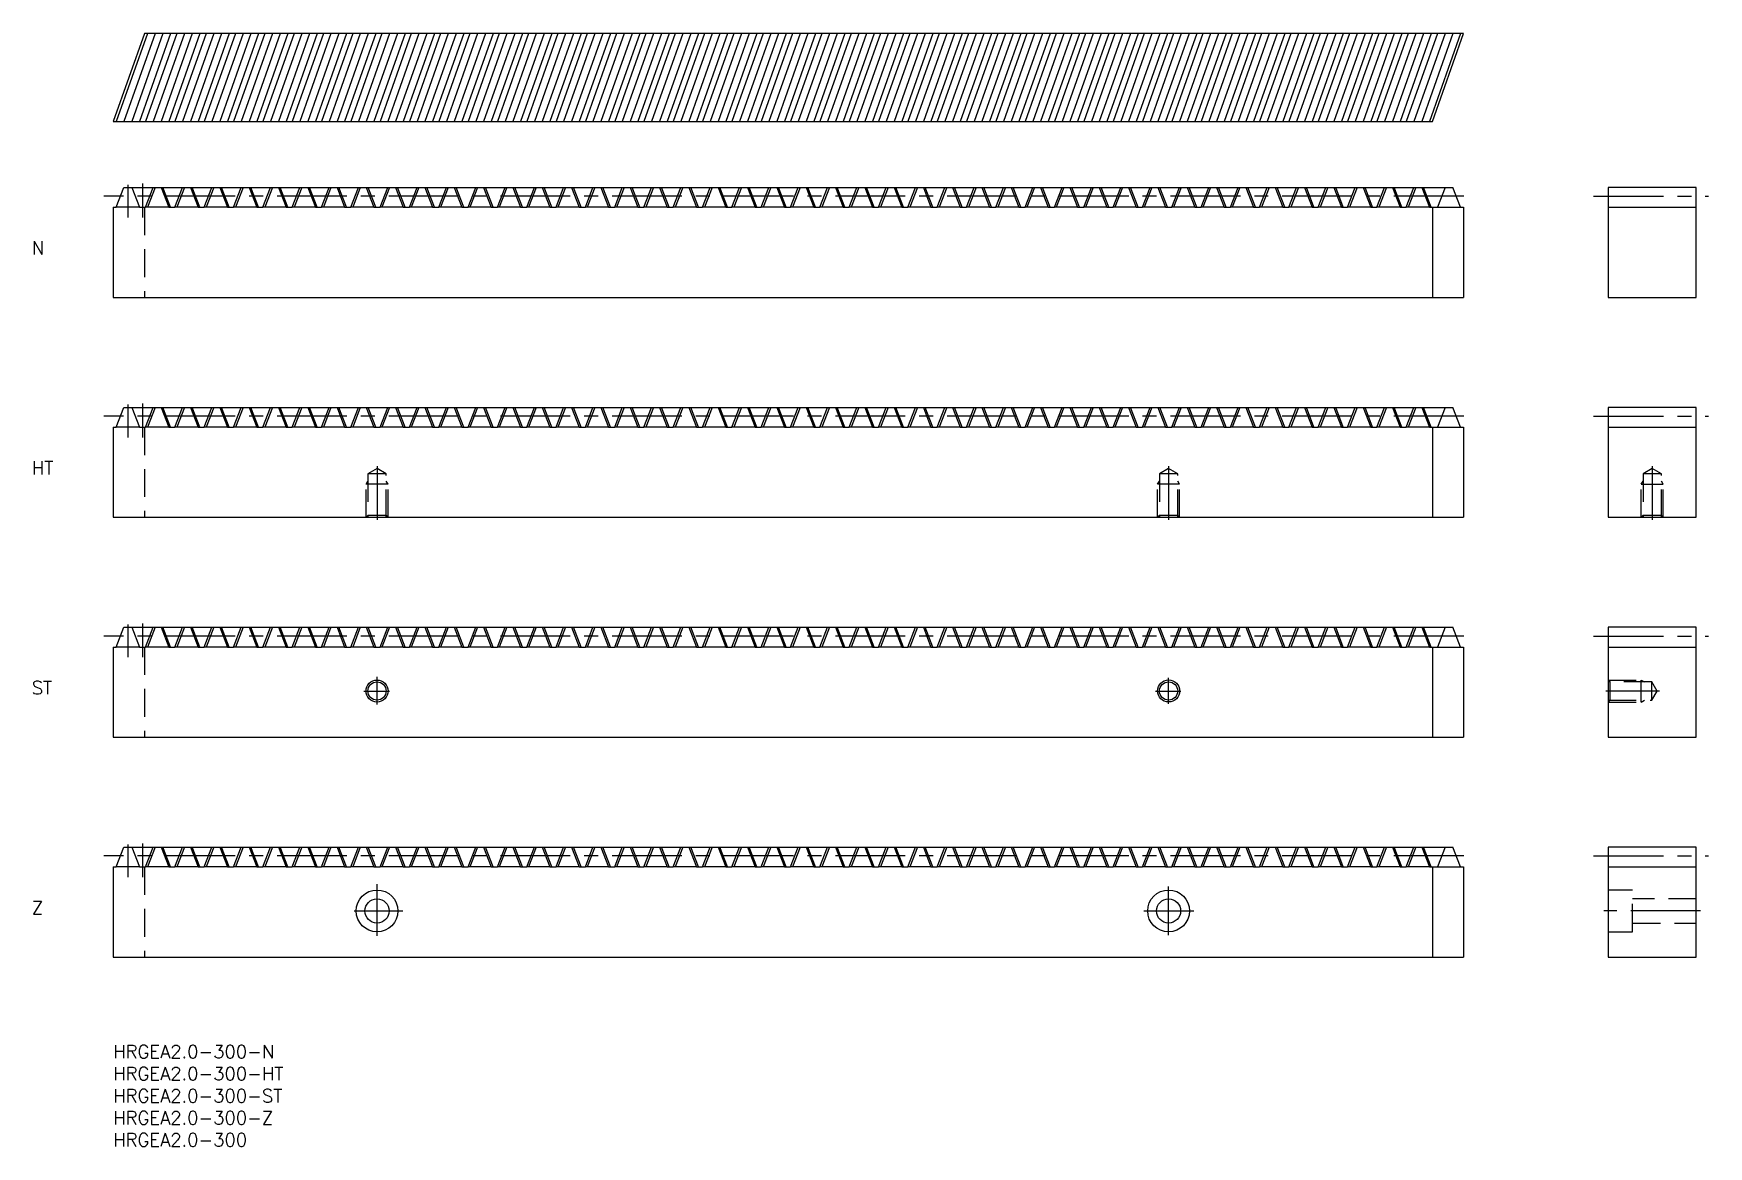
# Model space of a CAD drawing. Extents: x -18 to 363, y -23 to 230.
import ezdxf

# ---------------------------------------------------------------- set-up
doc = ezdxf.new("R2010")
doc.units = 0
doc.header["$LTSCALE"] = 0.5
doc.linetypes.add('CENTER', pattern=[50.8, 31.75, -6.35, 6.35, -6.35])
doc.linetypes.add('DASHED', pattern=[19.05, 12.7, -6.35])
for name, color, linetype in [('MSM_CENTER', 1, 'CENTER'), ('MSM_CONTINUOUS', 7, 'CONTINUOUS'), ('MSM_DASHED', 4, 'DASHED'), ('MSM_NARROW', 5, 'CONTINUOUS'), ('MSM_PART_NUMBER', 7, 'CONTINUOUS')]:
    doc.layers.add(name, color=color, linetype=linetype)
doc.styles.get("Standard").update_dxf_attribs({"font": 'txt.shx', "height": 3, "bigfont": 'bigfont.shx'})

msp = doc.modelspace()

# ---------------------------------------------------------------- linework, layer by layer
at = {"layer": 'MSM_CENTER'}
for p, q in [((3.33, 195.62), (3.33, 188.16)), ((6.67, 195.86), (6.67, 188.16)), ((307.13, 193), (-2.12, 193)), ((336.66, 193), (362.78, 193)), ((3.33, 145.62), (3.33, 138.16)), ((6.67, 145.86), (6.67, 138.16)), ((307.13, 143), (-2.12, 143)), ((336.66, 143), (362.78, 143)), ((60, 131.65), (60, 119.45)), ((240, 131.65), (240, 119.45)), ((350, 131.65), (350, 119.45)), ((3.33, 95.63), (3.33, 88.16)), ((6.67, 95.86), (6.67, 88.16)), ((307.13, 93), (-2.12, 93)), ((336.66, 93), (362.78, 93)), ((56.98, 80.5), (62.87, 80.5)), ((60, 77.43), (60, 83.7)), ((237.04, 80.5), (242.79, 80.5)), ((240, 77.55), (240, 83.5)), ((351.65, 80.5), (339.45, 80.5)), ((6.67, 45.86), (6.67, 38.16)), ((307.13, 43), (-2.12, 43)), ((3.33, 45.62), (3.33, 38.16)), ((336.66, 43), (362.78, 43)), ((60, 24.82), (60, 36.58)), ((240, 24.98), (240, 36.05)), ((54.81, 30.5), (65.85, 30.5)), ((234.34, 30.5), (245.76, 30.5)), ((361, 30.5), (339, 30.5))]:
    msp.add_line(p, q, dxfattribs=at)
at = {"layer": 'MSM_CONTINUOUS'}
for p, q in [((7.09, 230), (0, 210)), ((7.79, 230), (0.7, 210)), ((9.53, 230), (2.44, 210)), ((11.32, 230), (4.23, 210)), ((13.06, 230), (5.97, 210)), ((307.09, 230), (7.09, 230)), ((14.46, 230), (7.37, 210)), ((16.2, 230), (9.11, 210)), ((17.99, 230), (10.89, 210)), ((19.73, 230), (12.63, 210)), ((21.13, 230), (14.04, 210)), ((22.87, 230), (15.77, 210)), ((24.66, 230), (17.56, 210)), ((26.39, 230), (19.3, 210)), ((27.8, 230), (20.7, 210)), ((29.53, 230), (22.44, 210)), ((31.32, 230), (24.23, 210)), ((33.06, 230), (25.97, 210)), ((34.46, 230), (27.37, 210)), ((36.2, 230), (29.11, 210)), ((37.99, 230), (30.9, 210)), ((39.73, 230), (32.63, 210)), ((41.13, 230), (34.04, 210)), ((42.87, 230), (35.77, 210)), ((44.66, 230), (37.56, 210)), ((46.39, 230), (39.3, 210)), ((47.8, 230), (40.7, 210)), ((49.53, 230), (42.44, 210)), ((51.32, 230), (44.23, 210)), ((53.06, 230), (45.97, 210)), ((54.46, 230), (47.37, 210)), ((56.2, 230), (49.11, 210)), ((57.99, 230), (50.9, 210)), ((59.73, 230), (52.63, 210)), ((61.13, 230), (54.04, 210)), ((62.87, 230), (55.78, 210)), ((64.66, 230), (57.56, 210)), ((66.4, 230), (59.3, 210)), ((67.8, 230), (60.7, 210)), ((69.54, 230), (62.44, 210)), ((71.32, 230), (64.23, 210)), ((73.06, 230), (65.97, 210)), ((74.46, 230), (67.37, 210)), ((76.2, 230), (69.11, 210)), ((77.99, 230), (70.9, 210)), ((79.73, 230), (72.64, 210)), ((81.13, 230), (74.04, 210)), ((82.87, 230), (75.78, 210)), ((84.66, 230), (77.56, 210)), ((86.4, 230), (79.3, 210)), ((87.8, 230), (80.71, 210)), ((89.54, 230), (82.44, 210)), ((91.33, 230), (84.23, 210)), ((93.06, 230), (85.97, 210)), ((94.47, 230), (87.37, 210)), ((96.2, 230), (89.11, 210)), ((97.99, 230), (90.9, 210)), ((99.73, 230), (92.64, 210)), ((101.13, 230), (94.04, 210)), ((102.87, 230), (95.78, 210)), ((104.66, 230), (97.57, 210)), ((106.4, 230), (99.3, 210)), ((107.8, 230), (100.71, 210)), ((109.54, 230), (102.44, 210)), ((111.33, 230), (104.23, 210)), ((113.06, 230), (105.97, 210)), ((114.47, 230), (107.37, 210)), ((116.2, 230), (109.11, 210)), ((117.99, 230), (110.9, 210)), ((119.73, 230), (112.64, 210)), ((121.13, 230), (114.04, 210)), ((122.87, 230), (115.78, 210)), ((124.66, 230), (117.57, 210)), ((126.4, 230), (119.3, 210)), ((127.8, 230), (120.71, 210)), ((129.54, 230), (122.45, 210)), ((131.33, 230), (124.23, 210)), ((133.07, 230), (125.97, 210)), ((134.47, 230), (127.37, 210)), ((136.21, 230), (129.11, 210)), ((137.99, 230), (130.9, 210)), ((139.73, 230), (132.64, 210)), ((141.13, 230), (134.04, 210)), ((142.87, 230), (135.78, 210)), ((144.66, 230), (137.57, 210)), ((146.4, 230), (139.31, 210)), ((147.8, 230), (140.71, 210)), ((149.54, 230), (142.45, 210)), ((151.33, 230), (144.23, 210)), ((153.07, 230), (145.97, 210)), ((154.47, 230), (147.38, 210)), ((156.21, 230), (149.11, 210)), ((158, 230), (150.9, 210)), ((159.73, 230), (152.64, 210)), ((161.14, 230), (154.04, 210)), ((162.87, 230), (155.78, 210)), ((164.66, 230), (157.57, 210)), ((166.4, 230), (159.31, 210)), ((167.8, 230), (160.71, 210)), ((169.54, 230), (162.45, 210)), ((171.33, 230), (164.24, 210)), ((173.07, 230), (165.97, 210)), ((174.47, 230), (167.38, 210)), ((176.21, 230), (169.11, 210)), ((178, 230), (170.9, 210)), ((179.73, 230), (172.64, 210)), ((181.14, 230), (174.04, 210)), ((182.87, 230), (175.78, 210)), ((184.66, 230), (177.57, 210)), ((186.4, 230), (179.31, 210)), ((187.8, 230), (180.71, 210)), ((189.54, 230), (182.45, 210)), ((191.33, 230), (184.24, 210)), ((193.07, 230), (185.97, 210)), ((194.47, 230), (187.38, 210)), ((196.21, 230), (189.12, 210)), ((198, 230), (190.9, 210)), ((199.74, 230), (192.64, 210)), ((201.14, 230), (194.04, 210)), ((202.88, 230), (195.78, 210)), ((204.66, 230), (197.57, 210)), ((206.4, 230), (199.31, 210)), ((207.8, 230), (200.71, 210)), ((209.54, 230), (202.45, 210)), ((211.33, 230), (204.24, 210)), ((213.07, 230), (205.98, 210)), ((214.47, 230), (207.38, 210)), ((216.21, 230), (209.12, 210)), ((218, 230), (210.9, 210)), ((219.74, 230), (212.64, 210)), ((221.14, 230), (214.05, 210)), ((222.88, 230), (215.78, 210)), ((224.67, 230), (217.57, 210)), ((226.4, 230), (219.31, 210)), ((227.81, 230), (220.71, 210)), ((229.54, 230), (222.45, 210)), ((231.33, 230), (224.24, 210)), ((233.07, 230), (225.98, 210)), ((234.47, 230), (227.38, 210)), ((236.21, 230), (229.12, 210)), ((238, 230), (230.91, 210)), ((239.74, 230), (232.64, 210)), ((241.14, 230), (234.05, 210)), ((242.88, 230), (235.78, 210)), ((244.67, 230), (237.57, 210)), ((246.4, 230), (239.31, 210)), ((247.81, 230), (240.71, 210)), ((249.54, 230), (242.45, 210)), ((251.33, 230), (244.24, 210)), ((253.07, 230), (245.98, 210)), ((254.47, 230), (247.38, 210)), ((256.21, 230), (249.12, 210)), ((258, 230), (250.91, 210)), ((259.74, 230), (252.64, 210)), ((261.14, 230), (254.05, 210)), ((262.88, 230), (255.79, 210)), ((264.67, 230), (257.57, 210)), ((266.41, 230), (259.31, 210)), ((267.81, 230), (260.71, 210)), ((269.55, 230), (262.45, 210)), ((271.33, 230), (264.24, 210)), ((273.07, 230), (265.98, 210)), ((274.47, 230), (267.38, 210)), ((276.21, 230), (269.12, 210)), ((278, 230), (270.91, 210)), ((279.74, 230), (272.65, 210)), ((281.14, 230), (274.05, 210)), ((282.88, 230), (275.79, 210)), ((284.67, 230), (277.57, 210)), ((286.41, 230), (279.31, 210)), ((287.81, 230), (280.72, 210)), ((289.55, 230), (282.45, 210)), ((291.34, 230), (284.24, 210)), ((293.07, 230), (285.98, 210)), ((294.48, 230), (287.38, 210)), ((296.21, 230), (289.12, 210)), ((298, 230), (290.91, 210)), ((299.74, 230), (292.65, 210)), ((301.14, 230), (294.05, 210)), ((302.88, 230), (295.79, 210)), ((304.67, 230), (297.58, 210)), ((306.41, 230), (299.31, 210)), ((300, 210), (307.09, 230)), ((0, 210), (300, 210)), ((0.7, 190.5), (2.44, 195)), ((2.44, 195), (304.67, 195)), ((4.23, 195), (5.97, 190.5)), ((7.37, 190.5), (9.11, 195)), ((10.89, 195), (12.63, 190.5)), ((14.04, 190.5), (15.77, 195)), ((17.56, 195), (19.3, 190.5)), ((20.7, 190.5), (22.44, 195)), ((24.23, 195), (25.97, 190.5)), ((27.37, 190.5), (29.11, 195)), ((30.9, 195), (32.63, 190.5)), ((34.04, 190.5), (35.77, 195)), ((37.56, 195), (39.3, 190.5)), ((40.7, 190.5), (42.44, 195)), ((44.23, 195), (45.97, 190.5)), ((47.37, 190.5), (49.11, 195)), ((50.9, 195), (52.63, 190.5)), ((54.04, 190.5), (55.78, 195)), ((57.56, 195), (59.3, 190.5)), ((60.7, 190.5), (62.44, 195)), ((64.23, 195), (65.97, 190.5)), ((67.37, 190.5), (69.11, 195)), ((70.9, 195), (72.64, 190.5)), ((74.04, 190.5), (75.78, 195)), ((77.56, 195), (79.3, 190.5)), ((80.71, 190.5), (82.44, 195)), ((84.23, 195), (85.97, 190.5)), ((87.37, 190.5), (89.11, 195)), ((90.9, 195), (92.64, 190.5)), ((94.04, 190.5), (95.78, 195)), ((97.57, 195), (99.3, 190.5)), ((100.71, 190.5), (102.44, 195)), ((104.23, 195), (105.97, 190.5)), ((107.37, 190.5), (109.11, 195)), ((110.9, 195), (112.64, 190.5)), ((114.04, 190.5), (115.78, 195)), ((117.57, 195), (119.3, 190.5)), ((120.71, 190.5), (122.45, 195)), ((124.23, 195), (125.97, 190.5)), ((127.37, 190.5), (129.11, 195)), ((130.9, 195), (132.64, 190.5)), ((134.04, 190.5), (135.78, 195)), ((137.57, 195), (139.31, 190.5)), ((140.71, 190.5), (142.45, 195)), ((144.23, 195), (145.97, 190.5)), ((147.38, 190.5), (149.11, 195)), ((150.9, 195), (152.64, 190.5)), ((154.04, 190.5), (155.78, 195)), ((157.57, 195), (159.31, 190.5)), ((160.71, 190.5), (162.45, 195)), ((164.24, 195), (165.97, 190.5)), ((167.38, 190.5), (169.11, 195)), ((170.9, 195), (172.64, 190.5)), ((174.04, 190.5), (175.78, 195)), ((177.57, 195), (179.31, 190.5)), ((180.71, 190.5), (182.45, 195)), ((184.24, 195), (185.97, 190.5)), ((187.38, 190.5), (189.12, 195)), ((190.9, 195), (192.64, 190.5)), ((194.04, 190.5), (195.78, 195)), ((197.57, 195), (199.31, 190.5)), ((200.71, 190.5), (202.45, 195)), ((204.24, 195), (205.98, 190.5)), ((207.38, 190.5), (209.12, 195)), ((210.9, 195), (212.64, 190.5)), ((214.05, 190.5), (215.78, 195)), ((217.57, 195), (219.31, 190.5)), ((220.71, 190.5), (222.45, 195)), ((224.24, 195), (225.98, 190.5)), ((227.38, 190.5), (229.12, 195)), ((230.91, 195), (232.64, 190.5)), ((234.05, 190.5), (235.78, 195)), ((237.57, 195), (239.31, 190.5)), ((240.71, 190.5), (242.45, 195)), ((244.24, 195), (245.98, 190.5)), ((247.38, 190.5), (249.12, 195)), ((250.91, 195), (252.64, 190.5)), ((254.05, 190.5), (255.79, 195)), ((257.57, 195), (259.31, 190.5)), ((260.71, 190.5), (262.45, 195)), ((264.24, 195), (265.98, 190.5)), ((267.38, 190.5), (269.12, 195)), ((270.91, 195), (272.65, 190.5)), ((274.05, 190.5), (275.79, 195)), ((277.57, 195), (279.31, 190.5)), ((280.72, 190.5), (282.45, 195)), ((284.24, 195), (285.98, 190.5)), ((287.38, 190.5), (289.12, 195)), ((290.91, 195), (292.65, 190.5)), ((294.05, 190.5), (295.79, 195)), ((297.58, 195), (299.31, 190.5)), ((306.41, 190.5), (304.67, 195)), ((340, 195), (340, 170)), ((360, 195), (340, 195)), ((360, 170), (360, 195)), ((0, 190.5), (0.7, 190.5)), ((0, 190.5), (0, 170)), ((5.97, 190.5), (7.37, 190.5)), ((12.63, 190.5), (14.04, 190.5)), ((19.3, 190.5), (20.7, 190.5)), ((25.97, 190.5), (27.37, 190.5)), ((32.63, 190.5), (34.04, 190.5)), ((39.3, 190.5), (40.7, 190.5)), ((45.97, 190.5), (47.37, 190.5)), ((52.63, 190.5), (54.04, 190.5)), ((59.3, 190.5), (60.7, 190.5)), ((65.97, 190.5), (67.37, 190.5)), ((72.64, 190.5), (74.04, 190.5)), ((79.3, 190.5), (80.71, 190.5)), ((85.97, 190.5), (87.37, 190.5)), ((92.64, 190.5), (94.04, 190.5)), ((99.3, 190.5), (100.71, 190.5)), ((105.97, 190.5), (107.37, 190.5)), ((112.64, 190.5), (114.04, 190.5)), ((119.3, 190.5), (120.71, 190.5)), ((125.97, 190.5), (127.37, 190.5)), ((132.64, 190.5), (134.04, 190.5)), ((139.31, 190.5), (140.71, 190.5)), ((145.97, 190.5), (147.38, 190.5)), ((152.64, 190.5), (154.04, 190.5)), ((159.31, 190.5), (160.71, 190.5)), ((165.97, 190.5), (167.38, 190.5)), ((172.64, 190.5), (174.04, 190.5)), ((179.31, 190.5), (180.71, 190.5)), ((185.97, 190.5), (187.38, 190.5)), ((192.64, 190.5), (194.04, 190.5)), ((199.31, 190.5), (200.71, 190.5)), ((205.98, 190.5), (207.38, 190.5)), ((212.64, 190.5), (214.05, 190.5)), ((219.31, 190.5), (220.71, 190.5)), ((225.98, 190.5), (227.38, 190.5)), ((232.64, 190.5), (234.05, 190.5)), ((239.31, 190.5), (240.71, 190.5)), ((245.98, 190.5), (247.38, 190.5)), ((252.64, 190.5), (254.05, 190.5)), ((259.31, 190.5), (260.71, 190.5)), ((265.98, 190.5), (267.38, 190.5)), ((272.65, 190.5), (274.05, 190.5)), ((279.31, 190.5), (280.72, 190.5)), ((285.98, 190.5), (287.38, 190.5)), ((292.65, 190.5), (294.05, 190.5)), ((299.31, 190.5), (307.09, 190.5)), ((300, 190.5), (300, 170)), ((307.09, 190.5), (307.09, 170)), ((340, 190.5), (360, 190.5)), ((0, 170), (307.09, 170)), ((340, 170), (360, 170)), ((0.7, 140.5), (2.44, 145)), ((2.44, 145), (304.67, 145)), ((4.23, 145), (5.97, 140.5)), ((7.37, 140.5), (9.11, 145)), ((10.89, 145), (12.63, 140.5)), ((14.04, 140.5), (15.77, 145)), ((17.56, 145), (19.3, 140.5)), ((20.7, 140.5), (22.44, 145)), ((24.23, 145), (25.97, 140.5)), ((27.37, 140.5), (29.11, 145)), ((30.9, 145), (32.63, 140.5)), ((34.04, 140.5), (35.77, 145)), ((37.56, 145), (39.3, 140.5)), ((40.7, 140.5), (42.44, 145)), ((44.23, 145), (45.97, 140.5)), ((47.37, 140.5), (49.11, 145)), ((50.9, 145), (52.63, 140.5)), ((54.04, 140.5), (55.78, 145)), ((57.56, 145), (59.3, 140.5)), ((60.7, 140.5), (62.44, 145)), ((64.23, 145), (65.97, 140.5)), ((67.37, 140.5), (69.11, 145)), ((70.9, 145), (72.64, 140.5)), ((74.04, 140.5), (75.78, 145)), ((77.56, 145), (79.3, 140.5)), ((80.71, 140.5), (82.44, 145)), ((84.23, 145), (85.97, 140.5)), ((87.37, 140.5), (89.11, 145)), ((90.9, 145), (92.64, 140.5)), ((94.04, 140.5), (95.78, 145)), ((97.57, 145), (99.3, 140.5)), ((100.71, 140.5), (102.44, 145)), ((104.23, 145), (105.97, 140.5)), ((107.37, 140.5), (109.11, 145)), ((110.9, 145), (112.64, 140.5)), ((114.04, 140.5), (115.78, 145)), ((117.57, 145), (119.3, 140.5)), ((120.71, 140.5), (122.45, 145)), ((124.23, 145), (125.97, 140.5)), ((127.37, 140.5), (129.11, 145)), ((130.9, 145), (132.64, 140.5)), ((134.04, 140.5), (135.78, 145)), ((137.57, 145), (139.31, 140.5)), ((140.71, 140.5), (142.45, 145)), ((144.23, 145), (145.97, 140.5)), ((147.38, 140.5), (149.11, 145)), ((150.9, 145), (152.64, 140.5)), ((154.04, 140.5), (155.78, 145)), ((157.57, 145), (159.31, 140.5)), ((160.71, 140.5), (162.45, 145)), ((164.24, 145), (165.97, 140.5)), ((167.38, 140.5), (169.11, 145)), ((170.9, 145), (172.64, 140.5)), ((174.04, 140.5), (175.78, 145)), ((177.57, 145), (179.31, 140.5)), ((180.71, 140.5), (182.45, 145)), ((184.24, 145), (185.97, 140.5)), ((187.38, 140.5), (189.12, 145)), ((190.9, 145), (192.64, 140.5)), ((194.04, 140.5), (195.78, 145)), ((197.57, 145), (199.31, 140.5)), ((200.71, 140.5), (202.45, 145)), ((204.24, 145), (205.98, 140.5)), ((207.38, 140.5), (209.12, 145)), ((210.9, 145), (212.64, 140.5)), ((214.05, 140.5), (215.78, 145)), ((217.57, 145), (219.31, 140.5)), ((220.71, 140.5), (222.45, 145)), ((224.24, 145), (225.98, 140.5)), ((227.38, 140.5), (229.12, 145)), ((230.91, 145), (232.64, 140.5)), ((234.05, 140.5), (235.78, 145)), ((237.57, 145), (239.31, 140.5)), ((240.71, 140.5), (242.45, 145)), ((244.24, 145), (245.98, 140.5)), ((247.38, 140.5), (249.12, 145)), ((250.91, 145), (252.64, 140.5)), ((254.05, 140.5), (255.79, 145)), ((257.57, 145), (259.31, 140.5)), ((260.71, 140.5), (262.45, 145)), ((264.24, 145), (265.98, 140.5)), ((267.38, 140.5), (269.12, 145)), ((270.91, 145), (272.65, 140.5)), ((274.05, 140.5), (275.79, 145)), ((277.57, 145), (279.31, 140.5)), ((280.72, 140.5), (282.45, 145)), ((284.24, 145), (285.98, 140.5)), ((287.38, 140.5), (289.12, 145)), ((290.91, 145), (292.65, 140.5)), ((294.05, 140.5), (295.79, 145)), ((297.58, 145), (299.31, 140.5)), ((306.41, 140.5), (304.67, 145)), ((340, 145), (340, 120)), ((360, 145), (340, 145)), ((360, 120), (360, 145)), ((0, 140.5), (0.7, 140.5)), ((0, 140.5), (0, 120)), ((5.97, 140.5), (7.37, 140.5)), ((12.63, 140.5), (14.04, 140.5)), ((19.3, 140.5), (20.7, 140.5)), ((25.97, 140.5), (27.37, 140.5)), ((32.63, 140.5), (34.04, 140.5)), ((39.3, 140.5), (40.7, 140.5)), ((45.97, 140.5), (47.37, 140.5)), ((52.63, 140.5), (54.04, 140.5)), ((59.3, 140.5), (60.7, 140.5)), ((65.97, 140.5), (67.37, 140.5)), ((72.64, 140.5), (74.04, 140.5)), ((79.3, 140.5), (80.71, 140.5)), ((85.97, 140.5), (87.37, 140.5)), ((92.64, 140.5), (94.04, 140.5)), ((99.3, 140.5), (100.71, 140.5)), ((105.97, 140.5), (107.37, 140.5)), ((112.64, 140.5), (114.04, 140.5)), ((119.3, 140.5), (120.71, 140.5)), ((125.97, 140.5), (127.37, 140.5)), ((132.64, 140.5), (134.04, 140.5)), ((139.31, 140.5), (140.71, 140.5)), ((145.97, 140.5), (147.38, 140.5)), ((152.64, 140.5), (154.04, 140.5)), ((159.31, 140.5), (160.71, 140.5)), ((165.97, 140.5), (167.38, 140.5)), ((172.64, 140.5), (174.04, 140.5)), ((179.31, 140.5), (180.71, 140.5)), ((185.97, 140.5), (187.38, 140.5)), ((192.64, 140.5), (194.04, 140.5)), ((199.31, 140.5), (200.71, 140.5)), ((205.98, 140.5), (207.38, 140.5)), ((212.64, 140.5), (214.05, 140.5)), ((219.31, 140.5), (220.71, 140.5)), ((225.98, 140.5), (227.38, 140.5)), ((232.64, 140.5), (234.05, 140.5)), ((239.31, 140.5), (240.71, 140.5)), ((245.98, 140.5), (247.38, 140.5)), ((252.64, 140.5), (254.05, 140.5)), ((259.31, 140.5), (260.71, 140.5)), ((265.98, 140.5), (267.38, 140.5)), ((272.65, 140.5), (274.05, 140.5)), ((279.31, 140.5), (280.72, 140.5)), ((285.98, 140.5), (287.38, 140.5)), ((292.65, 140.5), (294.05, 140.5)), ((299.31, 140.5), (307.09, 140.5)), ((300, 140.5), (300, 120)), ((307.09, 140.5), (307.09, 120)), ((340, 140.5), (360, 140.5)), ((0, 120), (307.09, 120)), ((340, 120), (360, 120)), ((0.7, 90.5), (2.44, 95)), ((2.44, 95), (304.67, 95)), ((4.23, 95), (5.97, 90.5)), ((7.37, 90.5), (9.11, 95)), ((10.89, 95), (12.63, 90.5)), ((14.04, 90.5), (15.77, 95)), ((17.56, 95), (19.3, 90.5)), ((20.7, 90.5), (22.44, 95)), ((24.23, 95), (25.97, 90.5)), ((27.37, 90.5), (29.11, 95)), ((30.9, 95), (32.63, 90.5)), ((34.04, 90.5), (35.77, 95)), ((37.56, 95), (39.3, 90.5)), ((40.7, 90.5), (42.44, 95)), ((44.23, 95), (45.97, 90.5)), ((47.37, 90.5), (49.11, 95)), ((50.9, 95), (52.63, 90.5)), ((54.04, 90.5), (55.78, 95)), ((57.56, 95), (59.3, 90.5)), ((60.7, 90.5), (62.44, 95)), ((64.23, 95), (65.97, 90.5)), ((67.37, 90.5), (69.11, 95)), ((70.9, 95), (72.64, 90.5)), ((74.04, 90.5), (75.78, 95)), ((77.56, 95), (79.3, 90.5)), ((80.71, 90.5), (82.44, 95)), ((84.23, 95), (85.97, 90.5)), ((87.37, 90.5), (89.11, 95)), ((90.9, 95), (92.64, 90.5)), ((94.04, 90.5), (95.78, 95)), ((97.57, 95), (99.3, 90.5)), ((100.71, 90.5), (102.44, 95)), ((104.23, 95), (105.97, 90.5)), ((107.37, 90.5), (109.11, 95)), ((110.9, 95), (112.64, 90.5)), ((114.04, 90.5), (115.78, 95)), ((117.57, 95), (119.3, 90.5)), ((120.71, 90.5), (122.45, 95)), ((124.23, 95), (125.97, 90.5)), ((127.37, 90.5), (129.11, 95)), ((130.9, 95), (132.64, 90.5)), ((134.04, 90.5), (135.78, 95)), ((137.57, 95), (139.31, 90.5)), ((140.71, 90.5), (142.45, 95)), ((144.23, 95), (145.97, 90.5)), ((147.38, 90.5), (149.11, 95)), ((150.9, 95), (152.64, 90.5)), ((154.04, 90.5), (155.78, 95)), ((157.57, 95), (159.31, 90.5)), ((160.71, 90.5), (162.45, 95)), ((164.24, 95), (165.97, 90.5)), ((167.38, 90.5), (169.11, 95)), ((170.9, 95), (172.64, 90.5)), ((174.04, 90.5), (175.78, 95)), ((177.57, 95), (179.31, 90.5)), ((180.71, 90.5), (182.45, 95)), ((184.24, 95), (185.97, 90.5)), ((187.38, 90.5), (189.12, 95)), ((190.9, 95), (192.64, 90.5)), ((194.04, 90.5), (195.78, 95)), ((197.57, 95), (199.31, 90.5)), ((200.71, 90.5), (202.45, 95)), ((204.24, 95), (205.98, 90.5)), ((207.38, 90.5), (209.12, 95)), ((210.9, 95), (212.64, 90.5)), ((214.05, 90.5), (215.78, 95)), ((217.57, 95), (219.31, 90.5)), ((220.71, 90.5), (222.45, 95)), ((224.24, 95), (225.98, 90.5)), ((227.38, 90.5), (229.12, 95)), ((230.91, 95), (232.64, 90.5)), ((234.05, 90.5), (235.78, 95)), ((237.57, 95), (239.31, 90.5)), ((240.71, 90.5), (242.45, 95)), ((244.24, 95), (245.98, 90.5)), ((247.38, 90.5), (249.12, 95)), ((250.91, 95), (252.64, 90.5)), ((254.05, 90.5), (255.79, 95)), ((257.57, 95), (259.31, 90.5)), ((260.71, 90.5), (262.45, 95)), ((264.24, 95), (265.98, 90.5)), ((267.38, 90.5), (269.12, 95)), ((270.91, 95), (272.65, 90.5)), ((274.05, 90.5), (275.79, 95)), ((277.57, 95), (279.31, 90.5)), ((280.72, 90.5), (282.45, 95)), ((284.24, 95), (285.98, 90.5)), ((287.38, 90.5), (289.12, 95)), ((290.91, 95), (292.65, 90.5)), ((294.05, 90.5), (295.79, 95)), ((297.58, 95), (299.31, 90.5)), ((306.41, 90.5), (304.67, 95)), ((340, 95), (340, 70)), ((360, 95), (340, 95)), ((360, 70), (360, 95)), ((0, 90.5), (0.7, 90.5)), ((0, 90.5), (0, 70)), ((5.97, 90.5), (7.37, 90.5)), ((12.63, 90.5), (14.04, 90.5)), ((19.3, 90.5), (20.7, 90.5)), ((25.97, 90.5), (27.37, 90.5)), ((32.63, 90.5), (34.04, 90.5)), ((39.3, 90.5), (40.7, 90.5)), ((45.97, 90.5), (47.37, 90.5)), ((52.63, 90.5), (54.04, 90.5)), ((59.3, 90.5), (60.7, 90.5)), ((65.97, 90.5), (67.37, 90.5)), ((72.64, 90.5), (74.04, 90.5)), ((79.3, 90.5), (80.71, 90.5)), ((85.97, 90.5), (87.37, 90.5)), ((92.64, 90.5), (94.04, 90.5)), ((99.3, 90.5), (100.71, 90.5)), ((105.97, 90.5), (107.37, 90.5)), ((112.64, 90.5), (114.04, 90.5)), ((119.3, 90.5), (120.71, 90.5)), ((125.97, 90.5), (127.37, 90.5)), ((132.64, 90.5), (134.04, 90.5)), ((139.31, 90.5), (140.71, 90.5)), ((145.97, 90.5), (147.38, 90.5)), ((152.64, 90.5), (154.04, 90.5)), ((159.31, 90.5), (160.71, 90.5)), ((165.97, 90.5), (167.38, 90.5)), ((172.64, 90.5), (174.04, 90.5)), ((179.31, 90.5), (180.71, 90.5)), ((185.97, 90.5), (187.38, 90.5)), ((192.64, 90.5), (194.04, 90.5)), ((199.31, 90.5), (200.71, 90.5)), ((205.98, 90.5), (207.38, 90.5)), ((212.64, 90.5), (214.05, 90.5)), ((219.31, 90.5), (220.71, 90.5)), ((225.98, 90.5), (227.38, 90.5)), ((232.64, 90.5), (234.05, 90.5)), ((239.31, 90.5), (240.71, 90.5)), ((245.98, 90.5), (247.38, 90.5)), ((252.64, 90.5), (254.05, 90.5)), ((259.31, 90.5), (260.71, 90.5)), ((265.98, 90.5), (267.38, 90.5)), ((272.65, 90.5), (274.05, 90.5)), ((279.31, 90.5), (280.72, 90.5)), ((285.98, 90.5), (287.38, 90.5)), ((292.65, 90.5), (294.05, 90.5)), ((299.31, 90.5), (307.09, 90.5)), ((300, 90.5), (300, 70)), ((307.09, 90.5), (307.09, 70)), ((340, 90.5), (360, 90.5)), ((0, 70), (307.09, 70)), ((340, 70), (360, 70)), ((0.7, 40.5), (2.44, 45)), ((2.44, 45), (304.67, 45)), ((4.23, 45), (5.97, 40.5)), ((7.37, 40.5), (9.11, 45)), ((10.89, 45), (12.63, 40.5)), ((14.04, 40.5), (15.77, 45)), ((17.56, 45), (19.3, 40.5)), ((20.7, 40.5), (22.44, 45)), ((24.23, 45), (25.97, 40.5)), ((27.37, 40.5), (29.11, 45)), ((30.9, 45), (32.63, 40.5)), ((34.04, 40.5), (35.77, 45)), ((37.56, 45), (39.3, 40.5)), ((40.7, 40.5), (42.44, 45)), ((44.23, 45), (45.97, 40.5)), ((47.37, 40.5), (49.11, 45)), ((50.9, 45), (52.63, 40.5)), ((54.04, 40.5), (55.78, 45)), ((57.56, 45), (59.3, 40.5)), ((60.7, 40.5), (62.44, 45)), ((64.23, 45), (65.97, 40.5)), ((67.37, 40.5), (69.11, 45)), ((70.9, 45), (72.64, 40.5)), ((74.04, 40.5), (75.78, 45)), ((77.56, 45), (79.3, 40.5)), ((80.71, 40.5), (82.44, 45)), ((84.23, 45), (85.97, 40.5)), ((87.37, 40.5), (89.11, 45)), ((90.9, 45), (92.64, 40.5)), ((94.04, 40.5), (95.78, 45)), ((97.57, 45), (99.3, 40.5)), ((100.71, 40.5), (102.44, 45)), ((104.23, 45), (105.97, 40.5)), ((107.37, 40.5), (109.11, 45)), ((110.9, 45), (112.64, 40.5)), ((114.04, 40.5), (115.78, 45)), ((117.57, 45), (119.3, 40.5)), ((120.71, 40.5), (122.45, 45)), ((124.23, 45), (125.97, 40.5)), ((127.37, 40.5), (129.11, 45)), ((130.9, 45), (132.64, 40.5)), ((134.04, 40.5), (135.78, 45)), ((137.57, 45), (139.31, 40.5)), ((140.71, 40.5), (142.45, 45)), ((144.23, 45), (145.97, 40.5)), ((147.38, 40.5), (149.11, 45)), ((150.9, 45), (152.64, 40.5)), ((154.04, 40.5), (155.78, 45)), ((157.57, 45), (159.31, 40.5)), ((160.71, 40.5), (162.45, 45)), ((164.24, 45), (165.97, 40.5)), ((167.38, 40.5), (169.11, 45)), ((170.9, 45), (172.64, 40.5)), ((174.04, 40.5), (175.78, 45)), ((177.57, 45), (179.31, 40.5)), ((180.71, 40.5), (182.45, 45)), ((184.24, 45), (185.97, 40.5)), ((187.38, 40.5), (189.12, 45)), ((190.9, 45), (192.64, 40.5)), ((194.04, 40.5), (195.78, 45)), ((197.57, 45), (199.31, 40.5)), ((200.71, 40.5), (202.45, 45)), ((204.24, 45), (205.98, 40.5)), ((207.38, 40.5), (209.12, 45)), ((210.9, 45), (212.64, 40.5)), ((214.05, 40.5), (215.78, 45)), ((217.57, 45), (219.31, 40.5)), ((220.71, 40.5), (222.45, 45)), ((224.24, 45), (225.98, 40.5)), ((227.38, 40.5), (229.12, 45)), ((230.91, 45), (232.64, 40.5)), ((234.05, 40.5), (235.78, 45)), ((237.57, 45), (239.31, 40.5)), ((240.71, 40.5), (242.45, 45)), ((244.24, 45), (245.98, 40.5)), ((247.38, 40.5), (249.12, 45)), ((250.91, 45), (252.64, 40.5)), ((254.05, 40.5), (255.79, 45)), ((257.57, 45), (259.31, 40.5)), ((260.71, 40.5), (262.45, 45)), ((264.24, 45), (265.98, 40.5)), ((267.38, 40.5), (269.12, 45)), ((270.91, 45), (272.65, 40.5)), ((274.05, 40.5), (275.79, 45)), ((277.57, 45), (279.31, 40.5)), ((280.72, 40.5), (282.45, 45)), ((284.24, 45), (285.98, 40.5)), ((287.38, 40.5), (289.12, 45)), ((290.91, 45), (292.65, 40.5)), ((294.05, 40.5), (295.79, 45)), ((297.58, 45), (299.31, 40.5)), ((306.41, 40.5), (304.67, 45)), ((340, 45), (340, 20)), ((360, 45), (340, 45)), ((360, 20), (360, 45)), ((0, 40.5), (0.7, 40.5)), ((0, 40.5), (0, 20)), ((5.97, 40.5), (7.37, 40.5)), ((12.63, 40.5), (14.04, 40.5)), ((19.3, 40.5), (20.7, 40.5)), ((25.97, 40.5), (27.37, 40.5)), ((32.63, 40.5), (34.04, 40.5)), ((39.3, 40.5), (40.7, 40.5)), ((45.97, 40.5), (47.37, 40.5)), ((52.63, 40.5), (54.04, 40.5)), ((59.3, 40.5), (60.7, 40.5)), ((65.97, 40.5), (67.37, 40.5)), ((72.64, 40.5), (74.04, 40.5)), ((79.3, 40.5), (80.71, 40.5)), ((85.97, 40.5), (87.37, 40.5)), ((92.64, 40.5), (94.04, 40.5)), ((99.3, 40.5), (100.71, 40.5)), ((105.97, 40.5), (107.37, 40.5)), ((112.64, 40.5), (114.04, 40.5)), ((119.3, 40.5), (120.71, 40.5)), ((125.97, 40.5), (127.37, 40.5)), ((132.64, 40.5), (134.04, 40.5)), ((139.31, 40.5), (140.71, 40.5)), ((145.97, 40.5), (147.38, 40.5)), ((152.64, 40.5), (154.04, 40.5)), ((159.31, 40.5), (160.71, 40.5)), ((165.97, 40.5), (167.38, 40.5)), ((172.64, 40.5), (174.04, 40.5)), ((179.31, 40.5), (180.71, 40.5)), ((185.97, 40.5), (187.38, 40.5)), ((192.64, 40.5), (194.04, 40.5)), ((199.31, 40.5), (200.71, 40.5)), ((205.98, 40.5), (207.38, 40.5)), ((212.64, 40.5), (214.05, 40.5)), ((219.31, 40.5), (220.71, 40.5)), ((225.98, 40.5), (227.38, 40.5)), ((232.64, 40.5), (234.05, 40.5)), ((239.31, 40.5), (240.71, 40.5)), ((245.98, 40.5), (247.38, 40.5)), ((252.64, 40.5), (254.05, 40.5)), ((259.31, 40.5), (260.71, 40.5)), ((265.98, 40.5), (267.38, 40.5)), ((272.65, 40.5), (274.05, 40.5)), ((279.31, 40.5), (280.72, 40.5)), ((285.98, 40.5), (287.38, 40.5)), ((292.65, 40.5), (294.05, 40.5)), ((299.31, 40.5), (307.09, 40.5)), ((300, 40.5), (300, 20)), ((307.09, 40.5), (307.09, 20)), ((340, 40.5), (360, 40.5)), ((0, 20), (307.09, 20)), ((340, 20), (360, 20))]:
    msp.add_line(p, q, dxfattribs=at)
for centre, radius in [((60, 80.5), 2.07), ((240, 80.5), 2.07), ((60, 30.5), 4.75), ((240, 30.5), 4.75), ((60, 30.5), 2.75), ((240, 30.5), 2.75)]:
    msp.add_circle(centre, radius, dxfattribs=at)
at = {"layer": 'MSM_DASHED'}
for p, q in [((9.53, 195), (7.79, 190.5)), ((13.06, 190.5), (11.32, 195)), ((16.2, 195), (14.46, 190.5)), ((19.73, 190.5), (17.99, 195)), ((22.87, 195), (21.13, 190.5)), ((26.39, 190.5), (24.66, 195)), ((29.53, 195), (27.8, 190.5)), ((33.06, 190.5), (31.32, 195)), ((36.2, 195), (34.46, 190.5)), ((39.73, 190.5), (37.99, 195)), ((42.87, 195), (41.13, 190.5)), ((46.39, 190.5), (44.66, 195)), ((49.53, 195), (47.8, 190.5)), ((53.06, 190.5), (51.32, 195)), ((56.2, 195), (54.46, 190.5)), ((59.73, 190.5), (57.99, 195)), ((62.87, 195), (61.13, 190.5)), ((66.4, 190.5), (64.66, 195)), ((69.54, 195), (67.8, 190.5)), ((73.06, 190.5), (71.32, 195)), ((76.2, 195), (74.46, 190.5)), ((79.73, 190.5), (77.99, 195)), ((82.87, 195), (81.13, 190.5)), ((86.4, 190.5), (84.66, 195)), ((89.54, 195), (87.8, 190.5)), ((93.06, 190.5), (91.33, 195)), ((96.2, 195), (94.47, 190.5)), ((99.73, 190.5), (97.99, 195)), ((102.87, 195), (101.13, 190.5)), ((106.4, 190.5), (104.66, 195)), ((109.54, 195), (107.8, 190.5)), ((113.06, 190.5), (111.33, 195)), ((116.2, 195), (114.47, 190.5)), ((119.73, 190.5), (117.99, 195)), ((122.87, 195), (121.13, 190.5)), ((126.4, 190.5), (124.66, 195)), ((129.54, 195), (127.8, 190.5)), ((133.07, 190.5), (131.33, 195)), ((136.21, 195), (134.47, 190.5)), ((139.73, 190.5), (137.99, 195)), ((142.87, 195), (141.13, 190.5)), ((146.4, 190.5), (144.66, 195)), ((149.54, 195), (147.8, 190.5)), ((153.07, 190.5), (151.33, 195)), ((156.21, 195), (154.47, 190.5)), ((159.73, 190.5), (158, 195)), ((162.87, 195), (161.14, 190.5)), ((166.4, 190.5), (164.66, 195)), ((169.54, 195), (167.8, 190.5)), ((173.07, 190.5), (171.33, 195)), ((176.21, 195), (174.47, 190.5)), ((179.73, 190.5), (178, 195)), ((182.87, 195), (181.14, 190.5)), ((186.4, 190.5), (184.66, 195)), ((189.54, 195), (187.8, 190.5)), ((193.07, 190.5), (191.33, 195)), ((196.21, 195), (194.47, 190.5)), ((199.74, 190.5), (198, 195)), ((202.88, 195), (201.14, 190.5)), ((206.4, 190.5), (204.66, 195)), ((209.54, 195), (207.8, 190.5)), ((213.07, 190.5), (211.33, 195)), ((216.21, 195), (214.47, 190.5)), ((219.74, 190.5), (218, 195)), ((222.88, 195), (221.14, 190.5)), ((226.4, 190.5), (224.67, 195)), ((229.54, 195), (227.81, 190.5)), ((233.07, 190.5), (231.33, 195)), ((236.21, 195), (234.47, 190.5)), ((239.74, 190.5), (238, 195)), ((242.88, 195), (241.14, 190.5)), ((246.4, 190.5), (244.67, 195)), ((249.54, 195), (247.81, 190.5)), ((253.07, 190.5), (251.33, 195)), ((256.21, 195), (254.47, 190.5)), ((259.74, 190.5), (258, 195)), ((262.88, 195), (261.14, 190.5)), ((266.41, 190.5), (264.67, 195)), ((269.55, 195), (267.81, 190.5)), ((273.07, 190.5), (271.33, 195)), ((276.21, 195), (274.47, 190.5)), ((279.74, 190.5), (278, 195)), ((282.88, 195), (281.14, 190.5)), ((286.41, 190.5), (284.67, 195)), ((289.55, 195), (287.81, 190.5)), ((293.07, 190.5), (291.34, 195)), ((296.21, 195), (294.48, 190.5)), ((299.74, 190.5), (298, 195)), ((302.88, 195), (301.14, 190.5)), ((5.97, 190.5), (0.7, 190.5)), ((7.09, 190.5), (7.09, 170)), ((12.63, 190.5), (7.37, 190.5)), ((19.3, 190.5), (14.04, 190.5)), ((25.97, 190.5), (20.7, 190.5)), ((32.63, 190.5), (27.37, 190.5)), ((39.3, 190.5), (34.04, 190.5)), ((45.97, 190.5), (40.7, 190.5)), ((52.63, 190.5), (47.37, 190.5)), ((59.3, 190.5), (54.04, 190.5)), ((65.97, 190.5), (60.7, 190.5)), ((72.64, 190.5), (67.37, 190.5)), ((79.3, 190.5), (74.04, 190.5)), ((85.97, 190.5), (80.71, 190.5)), ((92.64, 190.5), (87.37, 190.5)), ((99.3, 190.5), (94.04, 190.5)), ((105.97, 190.5), (100.71, 190.5)), ((112.64, 190.5), (107.37, 190.5)), ((119.3, 190.5), (114.04, 190.5)), ((125.97, 190.5), (120.71, 190.5)), ((132.64, 190.5), (127.37, 190.5)), ((139.31, 190.5), (134.04, 190.5)), ((145.97, 190.5), (140.71, 190.5)), ((152.64, 190.5), (147.38, 190.5)), ((159.31, 190.5), (154.04, 190.5)), ((165.97, 190.5), (160.71, 190.5)), ((172.64, 190.5), (167.38, 190.5)), ((179.31, 190.5), (174.04, 190.5)), ((185.97, 190.5), (180.71, 190.5)), ((192.64, 190.5), (187.38, 190.5)), ((199.31, 190.5), (194.04, 190.5)), ((205.98, 190.5), (200.71, 190.5)), ((212.64, 190.5), (207.38, 190.5)), ((219.31, 190.5), (214.05, 190.5)), ((225.98, 190.5), (220.71, 190.5)), ((232.64, 190.5), (227.38, 190.5)), ((239.31, 190.5), (234.05, 190.5)), ((245.98, 190.5), (240.71, 190.5)), ((252.64, 190.5), (247.38, 190.5)), ((259.31, 190.5), (254.05, 190.5)), ((265.98, 190.5), (260.71, 190.5)), ((272.65, 190.5), (267.38, 190.5)), ((279.31, 190.5), (274.05, 190.5)), ((285.98, 190.5), (280.72, 190.5)), ((292.65, 190.5), (287.38, 190.5)), ((299.31, 190.5), (294.05, 190.5)), ((9.53, 145), (7.79, 140.5)), ((13.06, 140.5), (11.32, 145)), ((16.2, 145), (14.46, 140.5)), ((19.73, 140.5), (17.99, 145)), ((22.87, 145), (21.13, 140.5)), ((26.39, 140.5), (24.66, 145)), ((29.53, 145), (27.8, 140.5)), ((33.06, 140.5), (31.32, 145)), ((36.2, 145), (34.46, 140.5)), ((39.73, 140.5), (37.99, 145)), ((42.87, 145), (41.13, 140.5)), ((46.39, 140.5), (44.66, 145)), ((49.53, 145), (47.8, 140.5)), ((53.06, 140.5), (51.32, 145)), ((56.2, 145), (54.46, 140.5)), ((59.73, 140.5), (57.99, 145)), ((62.87, 145), (61.13, 140.5)), ((66.4, 140.5), (64.66, 145)), ((69.54, 145), (67.8, 140.5)), ((73.06, 140.5), (71.32, 145)), ((76.2, 145), (74.46, 140.5)), ((79.73, 140.5), (77.99, 145)), ((82.87, 145), (81.13, 140.5)), ((86.4, 140.5), (84.66, 145)), ((89.54, 145), (87.8, 140.5)), ((93.06, 140.5), (91.33, 145)), ((96.2, 145), (94.47, 140.5)), ((99.73, 140.5), (97.99, 145)), ((102.87, 145), (101.13, 140.5)), ((106.4, 140.5), (104.66, 145)), ((109.54, 145), (107.8, 140.5)), ((113.06, 140.5), (111.33, 145)), ((116.2, 145), (114.47, 140.5)), ((119.73, 140.5), (117.99, 145)), ((122.87, 145), (121.13, 140.5)), ((126.4, 140.5), (124.66, 145)), ((129.54, 145), (127.8, 140.5)), ((133.07, 140.5), (131.33, 145)), ((136.21, 145), (134.47, 140.5)), ((139.73, 140.5), (137.99, 145)), ((142.87, 145), (141.13, 140.5)), ((146.4, 140.5), (144.66, 145)), ((149.54, 145), (147.8, 140.5)), ((153.07, 140.5), (151.33, 145)), ((156.21, 145), (154.47, 140.5)), ((159.73, 140.5), (158, 145)), ((162.87, 145), (161.14, 140.5)), ((166.4, 140.5), (164.66, 145)), ((169.54, 145), (167.8, 140.5)), ((173.07, 140.5), (171.33, 145)), ((176.21, 145), (174.47, 140.5)), ((179.73, 140.5), (178, 145)), ((182.87, 145), (181.14, 140.5)), ((186.4, 140.5), (184.66, 145)), ((189.54, 145), (187.8, 140.5)), ((193.07, 140.5), (191.33, 145)), ((196.21, 145), (194.47, 140.5)), ((199.74, 140.5), (198, 145)), ((202.88, 145), (201.14, 140.5)), ((206.4, 140.5), (204.66, 145)), ((209.54, 145), (207.8, 140.5)), ((213.07, 140.5), (211.33, 145)), ((216.21, 145), (214.47, 140.5)), ((219.74, 140.5), (218, 145)), ((222.88, 145), (221.14, 140.5)), ((226.4, 140.5), (224.67, 145)), ((229.54, 145), (227.81, 140.5)), ((233.07, 140.5), (231.33, 145)), ((236.21, 145), (234.47, 140.5)), ((239.74, 140.5), (238, 145)), ((242.88, 145), (241.14, 140.5)), ((246.4, 140.5), (244.67, 145)), ((249.54, 145), (247.81, 140.5)), ((253.07, 140.5), (251.33, 145)), ((256.21, 145), (254.47, 140.5)), ((259.74, 140.5), (258, 145)), ((262.88, 145), (261.14, 140.5)), ((266.41, 140.5), (264.67, 145)), ((269.55, 145), (267.81, 140.5)), ((273.07, 140.5), (271.33, 145)), ((276.21, 145), (274.47, 140.5)), ((279.74, 140.5), (278, 145)), ((282.88, 145), (281.14, 140.5)), ((286.41, 140.5), (284.67, 145)), ((289.55, 145), (287.81, 140.5)), ((293.07, 140.5), (291.34, 145)), ((296.21, 145), (294.48, 140.5)), ((299.74, 140.5), (298, 145)), ((302.88, 145), (301.14, 140.5)), ((5.97, 140.5), (0.7, 140.5)), ((7.09, 140.5), (7.09, 120)), ((12.63, 140.5), (7.37, 140.5)), ((19.3, 140.5), (14.04, 140.5)), ((25.97, 140.5), (20.7, 140.5)), ((32.63, 140.5), (27.37, 140.5)), ((39.3, 140.5), (34.04, 140.5)), ((45.97, 140.5), (40.7, 140.5)), ((52.63, 140.5), (47.37, 140.5)), ((59.3, 140.5), (54.04, 140.5)), ((65.97, 140.5), (60.7, 140.5)), ((72.64, 140.5), (67.37, 140.5)), ((79.3, 140.5), (74.04, 140.5)), ((85.97, 140.5), (80.71, 140.5)), ((92.64, 140.5), (87.37, 140.5)), ((99.3, 140.5), (94.04, 140.5)), ((105.97, 140.5), (100.71, 140.5)), ((112.64, 140.5), (107.37, 140.5)), ((119.3, 140.5), (114.04, 140.5)), ((125.97, 140.5), (120.71, 140.5)), ((132.64, 140.5), (127.37, 140.5)), ((139.31, 140.5), (134.04, 140.5)), ((145.97, 140.5), (140.71, 140.5)), ((152.64, 140.5), (147.38, 140.5)), ((159.31, 140.5), (154.04, 140.5)), ((165.97, 140.5), (160.71, 140.5)), ((172.64, 140.5), (167.38, 140.5)), ((179.31, 140.5), (174.04, 140.5)), ((185.97, 140.5), (180.71, 140.5)), ((192.64, 140.5), (187.38, 140.5)), ((199.31, 140.5), (194.04, 140.5)), ((205.98, 140.5), (200.71, 140.5)), ((212.64, 140.5), (207.38, 140.5)), ((219.31, 140.5), (214.05, 140.5)), ((225.98, 140.5), (220.71, 140.5)), ((232.64, 140.5), (227.38, 140.5)), ((239.31, 140.5), (234.05, 140.5)), ((245.98, 140.5), (240.71, 140.5)), ((252.64, 140.5), (247.38, 140.5)), ((259.31, 140.5), (254.05, 140.5)), ((265.98, 140.5), (260.71, 140.5)), ((272.65, 140.5), (267.38, 140.5)), ((279.31, 140.5), (274.05, 140.5)), ((285.98, 140.5), (280.72, 140.5)), ((292.65, 140.5), (287.38, 140.5)), ((299.31, 140.5), (294.05, 140.5)), ((60, 131.09), (57.93, 129.9)), ((57.93, 129.9), (57.93, 120)), ((62.07, 129.9), (57.93, 129.9)), ((62.07, 129.9), (60, 131.09)), ((62.07, 120), (62.07, 129.9)), ((240, 131.09), (237.93, 129.9)), ((237.93, 129.9), (237.93, 120)), ((242.07, 129.9), (237.93, 129.9)), ((242.07, 129.9), (240, 131.09)), ((242.07, 120), (242.07, 129.9)), ((350, 131.09), (347.93, 129.9)), ((347.93, 129.9), (347.93, 120)), ((352.07, 129.9), (347.93, 129.9)), ((352.07, 129.9), (350, 131.09)), ((352.07, 120), (352.07, 129.9)), ((57.5, 127.5), (57.93, 128.25)), ((62.5, 127.5), (57.5, 127.5)), ((57.5, 120), (57.5, 127.5)), ((62.5, 127.5), (62.07, 128.25)), ((62.5, 120), (62.5, 127.5)), ((237.5, 127.5), (237.93, 128.25)), ((242.5, 127.5), (237.5, 127.5)), ((237.5, 120), (237.5, 127.5)), ((242.5, 127.5), (242.07, 128.25)), ((242.5, 120), (242.5, 127.5)), ((347.5, 127.5), (347.93, 128.25)), ((347.5, 120), (347.5, 127.5)), ((347.5, 127.5), (352.5, 127.5)), ((352.5, 127.5), (352.07, 128.25)), ((352.5, 120), (352.5, 127.5)), ((57.93, 120.43), (57.5, 120)), ((62.07, 120.43), (57.93, 120.43)), ((62.5, 120), (62.07, 120.43)), ((237.93, 120.43), (237.5, 120)), ((242.07, 120.43), (237.93, 120.43)), ((242.5, 120), (242.07, 120.43)), ((347.93, 120.43), (347.5, 120)), ((352.07, 120.43), (347.93, 120.43)), ((352.5, 120), (352.07, 120.43)), ((9.53, 95), (7.79, 90.5)), ((13.06, 90.5), (11.32, 95)), ((16.2, 95), (14.46, 90.5)), ((19.73, 90.5), (17.99, 95)), ((22.87, 95), (21.13, 90.5)), ((26.39, 90.5), (24.66, 95)), ((29.53, 95), (27.8, 90.5)), ((33.06, 90.5), (31.32, 95)), ((36.2, 95), (34.46, 90.5)), ((39.73, 90.5), (37.99, 95)), ((42.87, 95), (41.13, 90.5)), ((46.39, 90.5), (44.66, 95)), ((49.53, 95), (47.8, 90.5)), ((53.06, 90.5), (51.32, 95)), ((56.2, 95), (54.46, 90.5)), ((59.73, 90.5), (57.99, 95)), ((62.87, 95), (61.13, 90.5)), ((66.4, 90.5), (64.66, 95)), ((69.54, 95), (67.8, 90.5)), ((73.06, 90.5), (71.32, 95)), ((76.2, 95), (74.46, 90.5)), ((79.73, 90.5), (77.99, 95)), ((82.87, 95), (81.13, 90.5)), ((86.4, 90.5), (84.66, 95)), ((89.54, 95), (87.8, 90.5)), ((93.06, 90.5), (91.33, 95)), ((96.2, 95), (94.47, 90.5)), ((99.73, 90.5), (97.99, 95)), ((102.87, 95), (101.13, 90.5)), ((106.4, 90.5), (104.66, 95)), ((109.54, 95), (107.8, 90.5)), ((113.06, 90.5), (111.33, 95)), ((116.2, 95), (114.47, 90.5)), ((119.73, 90.5), (117.99, 95)), ((122.87, 95), (121.13, 90.5)), ((126.4, 90.5), (124.66, 95)), ((129.54, 95), (127.8, 90.5)), ((133.07, 90.5), (131.33, 95)), ((136.21, 95), (134.47, 90.5)), ((139.73, 90.5), (137.99, 95)), ((142.87, 95), (141.13, 90.5)), ((146.4, 90.5), (144.66, 95)), ((149.54, 95), (147.8, 90.5)), ((153.07, 90.5), (151.33, 95)), ((156.21, 95), (154.47, 90.5)), ((159.73, 90.5), (158, 95)), ((162.87, 95), (161.14, 90.5)), ((166.4, 90.5), (164.66, 95)), ((169.54, 95), (167.8, 90.5)), ((173.07, 90.5), (171.33, 95)), ((176.21, 95), (174.47, 90.5)), ((179.73, 90.5), (178, 95)), ((182.87, 95), (181.14, 90.5)), ((186.4, 90.5), (184.66, 95)), ((189.54, 95), (187.8, 90.5)), ((193.07, 90.5), (191.33, 95)), ((196.21, 95), (194.47, 90.5)), ((199.74, 90.5), (198, 95)), ((202.88, 95), (201.14, 90.5)), ((206.4, 90.5), (204.66, 95)), ((209.54, 95), (207.8, 90.5)), ((213.07, 90.5), (211.33, 95)), ((216.21, 95), (214.47, 90.5)), ((219.74, 90.5), (218, 95)), ((222.88, 95), (221.14, 90.5)), ((226.4, 90.5), (224.67, 95)), ((229.54, 95), (227.81, 90.5)), ((233.07, 90.5), (231.33, 95)), ((236.21, 95), (234.47, 90.5)), ((239.74, 90.5), (238, 95)), ((242.88, 95), (241.14, 90.5)), ((246.4, 90.5), (244.67, 95)), ((249.54, 95), (247.81, 90.5)), ((253.07, 90.5), (251.33, 95)), ((256.21, 95), (254.47, 90.5)), ((259.74, 90.5), (258, 95)), ((262.88, 95), (261.14, 90.5)), ((266.41, 90.5), (264.67, 95)), ((269.55, 95), (267.81, 90.5)), ((273.07, 90.5), (271.33, 95)), ((276.21, 95), (274.47, 90.5)), ((279.74, 90.5), (278, 95)), ((282.88, 95), (281.14, 90.5)), ((286.41, 90.5), (284.67, 95)), ((289.55, 95), (287.81, 90.5)), ((293.07, 90.5), (291.34, 95)), ((296.21, 95), (294.48, 90.5)), ((299.74, 90.5), (298, 95)), ((302.88, 95), (301.14, 90.5)), ((5.97, 90.5), (0.7, 90.5)), ((7.09, 90.5), (7.09, 70)), ((12.63, 90.5), (7.37, 90.5)), ((19.3, 90.5), (14.04, 90.5)), ((25.97, 90.5), (20.7, 90.5)), ((32.63, 90.5), (27.37, 90.5)), ((39.3, 90.5), (34.04, 90.5)), ((45.97, 90.5), (40.7, 90.5)), ((52.63, 90.5), (47.37, 90.5)), ((59.3, 90.5), (54.04, 90.5)), ((65.97, 90.5), (60.7, 90.5)), ((72.64, 90.5), (67.37, 90.5)), ((79.3, 90.5), (74.04, 90.5)), ((85.97, 90.5), (80.71, 90.5)), ((92.64, 90.5), (87.37, 90.5)), ((99.3, 90.5), (94.04, 90.5)), ((105.97, 90.5), (100.71, 90.5)), ((112.64, 90.5), (107.37, 90.5)), ((119.3, 90.5), (114.04, 90.5)), ((125.97, 90.5), (120.71, 90.5)), ((132.64, 90.5), (127.37, 90.5)), ((139.31, 90.5), (134.04, 90.5)), ((145.97, 90.5), (140.71, 90.5)), ((152.64, 90.5), (147.38, 90.5)), ((159.31, 90.5), (154.04, 90.5)), ((165.97, 90.5), (160.71, 90.5)), ((172.64, 90.5), (167.38, 90.5)), ((179.31, 90.5), (174.04, 90.5)), ((185.97, 90.5), (180.71, 90.5)), ((192.64, 90.5), (187.38, 90.5)), ((199.31, 90.5), (194.04, 90.5)), ((205.98, 90.5), (200.71, 90.5)), ((212.64, 90.5), (207.38, 90.5)), ((219.31, 90.5), (214.05, 90.5)), ((225.98, 90.5), (220.71, 90.5)), ((232.64, 90.5), (227.38, 90.5)), ((239.31, 90.5), (234.05, 90.5)), ((245.98, 90.5), (240.71, 90.5)), ((252.64, 90.5), (247.38, 90.5)), ((259.31, 90.5), (254.05, 90.5)), ((265.98, 90.5), (260.71, 90.5)), ((272.65, 90.5), (267.38, 90.5)), ((279.31, 90.5), (274.05, 90.5)), ((285.98, 90.5), (280.72, 90.5)), ((292.65, 90.5), (287.38, 90.5)), ((299.31, 90.5), (294.05, 90.5)), ((340.43, 82.57), (340, 83)), ((340, 83), (347.5, 83)), ((349.9, 82.57), (340, 82.57)), ((340.43, 78.43), (340.43, 82.57)), ((347.5, 78), (347.5, 83)), ((347.5, 83), (348.25, 82.57)), ((349.9, 78.43), (349.9, 82.57)), ((351.09, 80.5), (349.9, 82.57)), ((349.9, 78.43), (351.09, 80.5)), ((340, 78.43), (349.9, 78.43)), ((340, 78), (340.43, 78.43)), ((340, 78), (347.5, 78)), ((347.5, 78), (348.25, 78.43)), ((9.53, 45), (7.79, 40.5)), ((13.06, 40.5), (11.32, 45)), ((16.2, 45), (14.46, 40.5)), ((19.73, 40.5), (17.99, 45)), ((22.87, 45), (21.13, 40.5)), ((26.39, 40.5), (24.66, 45)), ((29.53, 45), (27.8, 40.5)), ((33.06, 40.5), (31.32, 45)), ((36.2, 45), (34.46, 40.5)), ((39.73, 40.5), (37.99, 45)), ((42.87, 45), (41.13, 40.5)), ((46.39, 40.5), (44.66, 45)), ((49.53, 45), (47.8, 40.5)), ((53.06, 40.5), (51.32, 45)), ((56.2, 45), (54.46, 40.5)), ((59.73, 40.5), (57.99, 45)), ((62.87, 45), (61.13, 40.5)), ((66.4, 40.5), (64.66, 45)), ((69.54, 45), (67.8, 40.5)), ((73.06, 40.5), (71.32, 45)), ((76.2, 45), (74.46, 40.5)), ((79.73, 40.5), (77.99, 45)), ((82.87, 45), (81.13, 40.5)), ((86.4, 40.5), (84.66, 45)), ((89.54, 45), (87.8, 40.5)), ((93.06, 40.5), (91.33, 45)), ((96.2, 45), (94.47, 40.5)), ((99.73, 40.5), (97.99, 45)), ((102.87, 45), (101.13, 40.5)), ((106.4, 40.5), (104.66, 45)), ((109.54, 45), (107.8, 40.5)), ((113.06, 40.5), (111.33, 45)), ((116.2, 45), (114.47, 40.5)), ((119.73, 40.5), (117.99, 45)), ((122.87, 45), (121.13, 40.5)), ((126.4, 40.5), (124.66, 45)), ((129.54, 45), (127.8, 40.5)), ((133.07, 40.5), (131.33, 45)), ((136.21, 45), (134.47, 40.5)), ((139.73, 40.5), (137.99, 45)), ((142.87, 45), (141.13, 40.5)), ((146.4, 40.5), (144.66, 45)), ((149.54, 45), (147.8, 40.5)), ((153.07, 40.5), (151.33, 45)), ((156.21, 45), (154.47, 40.5)), ((159.73, 40.5), (158, 45)), ((162.87, 45), (161.14, 40.5)), ((166.4, 40.5), (164.66, 45)), ((169.54, 45), (167.8, 40.5)), ((173.07, 40.5), (171.33, 45)), ((176.21, 45), (174.47, 40.5)), ((179.73, 40.5), (178, 45)), ((182.87, 45), (181.14, 40.5)), ((186.4, 40.5), (184.66, 45)), ((189.54, 45), (187.8, 40.5)), ((193.07, 40.5), (191.33, 45)), ((196.21, 45), (194.47, 40.5)), ((199.74, 40.5), (198, 45)), ((202.88, 45), (201.14, 40.5)), ((206.4, 40.5), (204.66, 45)), ((209.54, 45), (207.8, 40.5)), ((213.07, 40.5), (211.33, 45)), ((216.21, 45), (214.47, 40.5)), ((219.74, 40.5), (218, 45)), ((222.88, 45), (221.14, 40.5)), ((226.4, 40.5), (224.67, 45)), ((229.54, 45), (227.81, 40.5)), ((233.07, 40.5), (231.33, 45)), ((236.21, 45), (234.47, 40.5)), ((239.74, 40.5), (238, 45)), ((242.88, 45), (241.14, 40.5)), ((246.4, 40.5), (244.67, 45)), ((249.54, 45), (247.81, 40.5)), ((253.07, 40.5), (251.33, 45)), ((256.21, 45), (254.47, 40.5)), ((259.74, 40.5), (258, 45)), ((262.88, 45), (261.14, 40.5)), ((266.41, 40.5), (264.67, 45)), ((269.55, 45), (267.81, 40.5)), ((273.07, 40.5), (271.33, 45)), ((276.21, 45), (274.47, 40.5)), ((279.74, 40.5), (278, 45)), ((282.88, 45), (281.14, 40.5)), ((286.41, 40.5), (284.67, 45)), ((289.55, 45), (287.81, 40.5)), ((293.07, 40.5), (291.34, 45)), ((296.21, 45), (294.48, 40.5)), ((299.74, 40.5), (298, 45)), ((302.88, 45), (301.14, 40.5)), ((5.97, 40.5), (0.7, 40.5)), ((7.09, 40.5), (7.09, 20)), ((12.63, 40.5), (7.37, 40.5)), ((19.3, 40.5), (14.04, 40.5)), ((25.97, 40.5), (20.7, 40.5)), ((32.63, 40.5), (27.37, 40.5)), ((39.3, 40.5), (34.04, 40.5)), ((45.97, 40.5), (40.7, 40.5)), ((52.63, 40.5), (47.37, 40.5)), ((59.3, 40.5), (54.04, 40.5)), ((65.97, 40.5), (60.7, 40.5)), ((72.64, 40.5), (67.37, 40.5)), ((79.3, 40.5), (74.04, 40.5)), ((85.97, 40.5), (80.71, 40.5)), ((92.64, 40.5), (87.37, 40.5)), ((99.3, 40.5), (94.04, 40.5)), ((105.97, 40.5), (100.71, 40.5)), ((112.64, 40.5), (107.37, 40.5)), ((119.3, 40.5), (114.04, 40.5)), ((125.97, 40.5), (120.71, 40.5)), ((132.64, 40.5), (127.37, 40.5)), ((139.31, 40.5), (134.04, 40.5)), ((145.97, 40.5), (140.71, 40.5)), ((152.64, 40.5), (147.38, 40.5)), ((159.31, 40.5), (154.04, 40.5)), ((165.97, 40.5), (160.71, 40.5)), ((172.64, 40.5), (167.38, 40.5)), ((179.31, 40.5), (174.04, 40.5)), ((185.97, 40.5), (180.71, 40.5)), ((192.64, 40.5), (187.38, 40.5)), ((199.31, 40.5), (194.04, 40.5)), ((205.98, 40.5), (200.71, 40.5)), ((212.64, 40.5), (207.38, 40.5)), ((219.31, 40.5), (214.05, 40.5)), ((225.98, 40.5), (220.71, 40.5)), ((232.64, 40.5), (227.38, 40.5)), ((239.31, 40.5), (234.05, 40.5)), ((245.98, 40.5), (240.71, 40.5)), ((252.64, 40.5), (247.38, 40.5)), ((259.31, 40.5), (254.05, 40.5)), ((265.98, 40.5), (260.71, 40.5)), ((272.65, 40.5), (267.38, 40.5)), ((279.31, 40.5), (274.05, 40.5)), ((285.98, 40.5), (280.72, 40.5)), ((292.65, 40.5), (287.38, 40.5)), ((299.31, 40.5), (294.05, 40.5)), ((345.5, 35.25), (340, 35.25)), ((345.5, 25.75), (345.5, 35.25)), ((360, 33.25), (345.5, 33.25)), ((345.5, 27.75), (360, 27.75)), ((340, 25.75), (345.5, 25.75))]:
    msp.add_line(p, q, dxfattribs=at)
at = {"layer": 'MSM_NARROW'}
for centre in [(60, 80.5), (240, 80.52)]:
    msp.add_circle(centre, 2.5, dxfattribs=at)

# ---------------------------------------------------------------- texts
at = {"layer": 'MSM_PART_NUMBER'}
for s, p in [('N', (-18.51, 179.75)), ('HT', (-18.51, 129.75)), ('ST', (-18.51, 79.75)), ('Z', (-18.51, 29.75)), ('HRGEA2.0-300-N', (0, -3)), ('HRGEA2.0-300-HT', (0, -8)), ('HRGEA2.0-300-ST', (0, -13.03)), ('HRGEA2.0-300-Z', (0, -18.05)), ('HRGEA2.0-300', (0, -23.07))]:
    msp.add_text(s, height=3, dxfattribs=at).set_placement(p)

doc.saveas('drawing.dxf')
